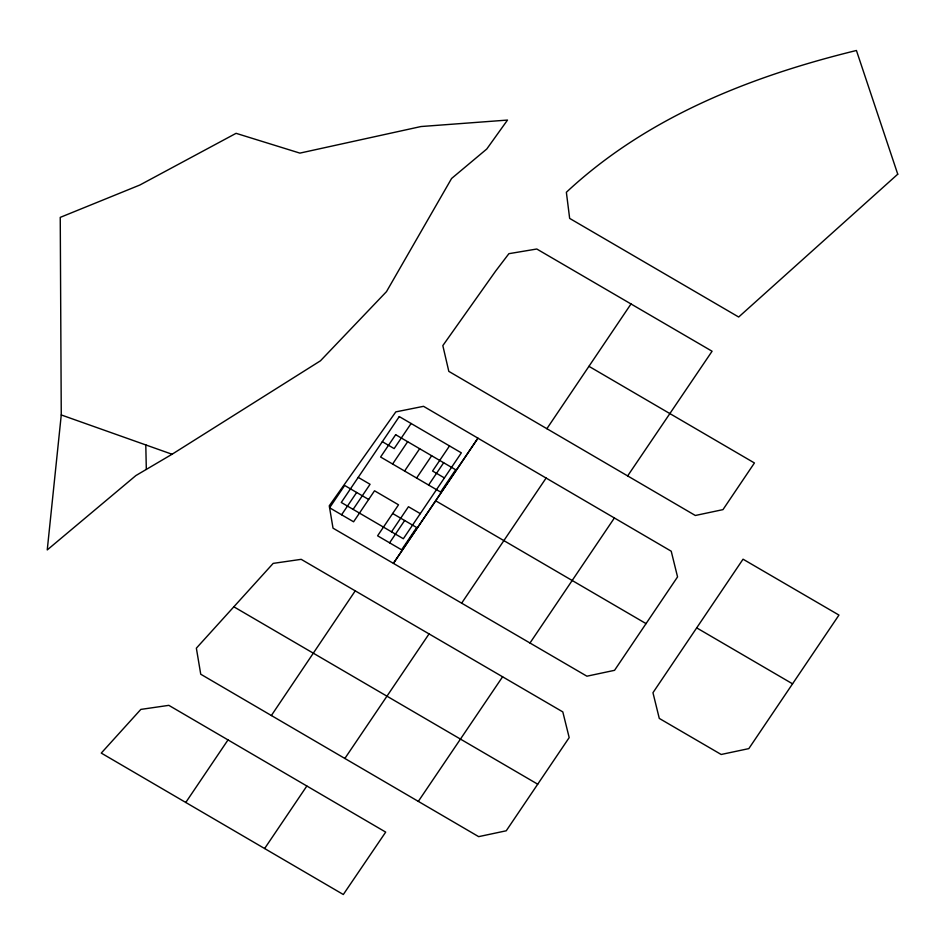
<?xml version="1.0" encoding="UTF-8"?>
<svg xmlns="http://www.w3.org/2000/svg" width="945" height="945" viewBox="0 0 945 945"><rect width="100%" height="100%" fill="white"/><g stroke="black" fill="none" stroke-linecap="round" stroke-linejoin="round"><path stroke-width="1.42" d="M61.26 414.949L47.25 549.919L135.891 475.559L172.061 454.25L320.449 360.813L386.481 291.639L451.592 178.475L486.769 149.015L507.5 120.074L421.021 126.535L299.896 153.114L236.073 133.328L139.836 185.031L60.244 217.374L61.26 414.949L172.061 454.25M271.369 715.519L478.666 836.644L506.248 830.785L569.185 737.608L562.807 711.904L301.183 559.334L273.176 563.385L196.359 648.175L200.742 674.222L271.369 715.519L355.237 590.861M546.871 428.699L631.012 303.947M341.594 514.777L356.655 492.475M353.111 509.39L370.062 484.289L358.226 477.379M411.11 423.502L394.159 448.591L382.323 441.681M392.6 464.019L407.661 441.717M404.602 471.023L419.663 448.721M185.775 802.459L228.005 739.911L385.69 832.108L343.318 894.513L101.269 753.094L140.829 709.411L168.836 705.348L228.005 739.911M416.603 478.04L431.664 455.726M391.513 531.811L408.464 506.721L420.301 513.631M449.513 445.922L432.562 471.023L444.41 477.934M389.6 542.808L404.661 520.506M428.605 485.045L443.666 462.743M435.645 500.779L393.415 563.362L477.957 438.161L423.537 406.326L395.813 411.878L329.262 505.811L333.018 528.16L586.904 676.195L614.545 670.324L677.553 576.911L671.222 551.207L477.922 438.185L435.645 500.779L646.049 623.617M264.635 848.515L306.83 786.039M344.866 758.445L429.054 633.906M461.656 603.146L546.127 478.016M627.645 475.926L712.081 351.233L536.784 249.007L508.894 253.685L495.605 271.132L442.827 345.61L448.816 371.373L695.331 515.486L722.972 509.627L754.429 462.967L588.971 366.341M418.316 801.384L502.598 676.785M529.98 643.013L614.404 517.943M696.689 627.87L652.96 692.709L659.279 718.413L721.177 754.476L748.818 748.617L838.959 615.077L743.042 559.192L696.689 627.87L792.56 683.826M368.656 499.48L344.653 485.458L329.592 507.772L353.595 521.794L374.527 490.786L398.53 504.807L377.598 535.803L401.601 549.825L416.662 527.511L392.659 513.501M233.852 606.796L537.717 784.196M145.79 444.764L146.321 469.452M399.274 416.58L341.275 502.468L403.35 538.733L461.349 452.844L399.274 416.58M395.66 434.7L380.599 457.014L440.606 492.05L455.667 469.748L395.66 434.7M897.75 174.199L738.683 317.024L569.658 218.401L566.362 192.272C646.994 117.038 750.72 76.344 856.43 50.487L897.75 174.199"/></g></svg>
